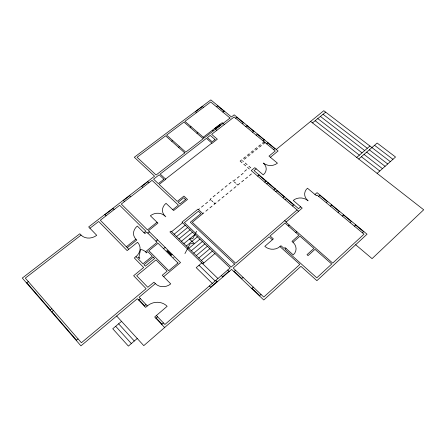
<?xml version="1.0" encoding="UTF-8"?>
<svg xmlns="http://www.w3.org/2000/svg" width="446" height="446" viewBox="0 0 446 446"><rect width="100%" height="100%" fill="white"/><g stroke="black" fill="none" stroke-linecap="round" stroke-linejoin="round"><path stroke-width="0.67" d="M89.93 228.252L98.7 221.484L127.143 250.607L137.524 242.278A11.462 9.963 -19.1 0 1 135.969 256.617L137.552 258.234L138.923 257.119L140.574 249.515A8.647 7.588 -18.6 0 1 145.491 251.784L146.4 252.704M184.939 253.59L190.035 243.867L194.144 243.299L189.444 239.039L192.778 238.627L196.602 231.318M362.403 232.823L363.819 231.519M354.386 226.139L355.797 224.845M350.143 222.604L351.56 221.322M259.433 295.876L261.022 294.449M342.266 216.037L343.676 214.771M251.683 288.495L253.267 287.085M338.101 212.569L339.517 211.309M377.126 173.388L395.541 157.009L377.149 143.043L358.74 159.021M286.037 248.467L285.039 249.353L316.783 277.819L331.724 264.015L314.976 249.342L308.052 255.603L307.004 254.672L313.928 248.422L299.935 236.157L293.016 242.284A10.041 8.914 6.7 0 1 293.251 254.922L285.016 247.547L284.013 248.433L280.952 245.69L279.949 246.577A10.654 9.422 4 0 1 264.807 246.354L273.37 238.889L270.109 235.967L284.977 223.056L298.909 235.259L291.996 241.375L293.016 242.284M330.369 206.119L331.779 204.87M241.498 278.795L243.076 277.406M295.843 232.578L296.824 231.708M326.277 202.707L327.687 201.469M233.96 271.625L235.538 270.248M288.244 225.916L289.225 225.063M210.568 287.202L217.024 281.593M222.632 276.726L228.993 271.207M318.673 196.374L320.083 195.147M161.714 324.415L163.431 322.937M356.728 157.449L369.924 146.026M297.097 209.943L235.627 263.201L192.276 222.281L203.85 212.82M300.704 206.816L298.541 208.689L254.058 170.612L256.205 168.856M314.954 194.473L317.067 192.639L367.052 234.211L316.883 280.668L300.911 266.312L263.759 299.991L231.613 269.384L143.779 345.639L116.646 316.002M137.234 338.492L128.392 346.096L112.749 328.763L121.546 321.354M292.481 205.985L293.925 204.742M155.894 318.26L157.605 316.794M283.104 197.94L284.548 196.714M285.066 199.624L286.51 198.392M201.809 262.895L196.201 267.656L212.296 283.411M202.774 263.831L214.939 253.512M144.298 306.006L146.004 304.568M164.652 327.52L154.684 316.983L167.15 306.307A14.367 13.19 -23.7 0 0 147.308 305.939L145.602 307.383L137.362 298.675L80.938 345.862L22.3 278.059L79.806 233.76L81.072 235.087A11.323 9.517 -21.1 0 0 96.726 235.31L88.665 226.936L154.567 176.176L134.318 157.248L210.83 99.904L231.429 116.964L234.2 114.834L278.07 151.004L270.382 157.282M201.313 260.481L212.402 251.098M275.801 191.674L277.239 190.459M198.793 258.039L209.876 248.695M273.866 190.013L275.305 188.803M196.285 255.608L207.362 246.304M155.353 283.628L153.942 282.179L147.804 287.302L136.688 275.767L156 259.89L167.178 271.135L162.238 275.254L170.751 283.89A10.955 9.851 -17.1 0 1 155.353 283.628L139.063 297.248L147.308 305.939M163.649 276.687L180.535 262.56L148.356 230.783L157.929 223.117L150.358 215.758A10.464 9.015 -13.5 0 1 164.92 215.942L165.817 216.801M193.787 253.189L204.859 243.917M138.65 300.035L140.351 298.608M191.301 250.78L202.367 241.542M76.249 340.443L78.067 338.932M188.825 248.383L199.886 239.184M266.663 183.836L268.102 182.637M186.361 245.991L197.416 236.826M264.757 182.197L266.195 181.004M183.903 243.616L194.952 234.484M170.472 255.558L172.089 254.22M257.66 176.109L259.098 174.927M181.455 241.247L192.499 232.149M163.531 248.684L165.143 247.363M179.024 238.883L190.057 229.824M312.495 122.895L325.658 112.147M205.89 211.153L207.925 209.492M209.955 207.83L211.978 206.175M213.996 204.524L216.015 202.88M218.022 201.241L220.023 199.602M222.024 197.968L224.015 196.34M226.005 194.712L227.99 193.09M229.969 191.473L231.937 189.862M233.91 188.257L235.873 186.651M239.781 183.451L237.83 185.051L236.715 184.07M241.732 181.862L243.678 180.273M245.612 178.684L247.547 177.107M249.476 175.529L251.399 173.957M176.594 236.536L187.627 227.51M273.643 149.633L275.031 148.501M276.202 149.46L323.779 110.708L390.334 161.647M174.18 234.195L185.207 225.202M155.989 241.214L157.6 239.909M145.491 251.784L157.126 242.34L146.751 232.071L144.872 233.57L137.329 226.077A10.57 9.137 -15.9 0 0 135.885 239.156L126.341 246.789M211.153 198.464L210.15 199.278L210.612 199.702L209.603 200.516M213.16 196.837L215.162 195.209M217.163 193.586L219.153 191.97M221.138 190.358L223.123 188.747M225.096 187.142L227.07 185.542M229.038 183.947L230.995 182.353M244.592 171.314L246.515 169.753M198.448 209.587L199.468 208.756M201.503 207.1L203.538 205.45M205.567 203.8L207.585 202.155M235.371 179.582L233.414 181.171L232.951 180.764M237.317 178.004L239.257 176.426M241.197 174.849L243.126 173.282M171.599 231.697L182.62 222.744M146.126 252.921L147.76 251.594L152.326 256.188L143.01 263.809L138.455 259.159L139.832 258.039L138.923 257.119M135.969 256.617L134.313 257.955L143.64 267.505L133.638 275.717L146.126 288.707L81.384 342.751L25.316 278.109L81.072 235.087M266.691 143.885L268.079 142.765M51.558 311.893L53.358 310.444M241.576 159.93L240.143 161.084L241.977 162.656M243.483 158.397L245.389 156.869M247.285 155.347L249.18 153.825M251.065 152.309L252.949 150.798M254.828 149.287L256.706 147.782M258.574 146.277L260.442 144.783M262.304 143.289L264.16 141.795M244.402 159.183L246.304 157.65M248.199 156.122L250.095 154.6M251.984 153.084L253.869 151.568M255.748 150.057L257.621 148.551M259.494 147.046L261.362 145.547M263.218 144.047L265.08 142.553M143.98 232.684L145.859 231.184L119.695 205.283L100.333 220.224L128.788 249.286M157.031 222.247L147.464 229.902L121.29 204.051L152.03 180.335L178.417 205.149L172.736 209.692M127.233 247.697L136.777 240.054L135.885 239.156M50.041 310.137L51.842 308.693M147.871 233.174L149.477 231.887M263.012 140.847L264.4 139.732M256.171 135.199L257.559 134.095M252.559 132.211L253.947 131.113M245.83 126.653L247.218 125.566M242.273 123.715L243.661 122.633M165.583 179.075L211.883 143.082M235.661 118.246L237.043 117.181M26.526 282.948L28.31 281.565M213.199 130.834L212.547 130.277M215.446 129.1L220.569 125.153L219.917 124.607L214.794 128.548M104.966 214.76L113.033 208.544M123.403 200.549L129.725 195.683M141.7 186.45L147.882 181.689M203.287 137.223L222.197 122.678L224.377 124.506M222.883 112.091L224.271 111.037M178.545 147.336L179.521 146.589M196.937 133.293L197.89 132.562M171.738 141.27L172.714 140.535M190.096 127.372L191.055 126.653M216.449 106.75L217.832 105.702M195.465 111.756L202.473 106.499M374.545 145.301L392.943 159.322M323.043 114.282L367.303 148.295M369.316 149.839L387.708 163.977M320.423 116.423L364.672 150.57M366.684 152.125L385.082 166.319M317.792 118.575L362.035 152.855M364.048 154.416L382.439 168.666M315.149 120.727L359.387 155.147M361.399 156.713L379.791 171.024M310.617 121.429L423.7 209.776L372.075 258.635L355.668 244.748M236.815 117.354L243.427 122.812M246.989 125.75L253.713 131.297M257.331 134.279L264.171 139.921M267.845 142.954L274.803 148.691M217.603 105.88L224.037 111.21M319.849 195.354L327.453 201.676M331.54 205.076L339.278 211.515M343.442 214.983L351.32 221.534M355.562 225.063L363.585 231.736M202.267 106.326L203.532 107.386M307.863 200.616A10.342 8.73 7.7 0 1 307.472 188.229L316.459 195.727L317.167 195.114L364.02 234.167L332.705 263.101L285.958 222.203L302.204 208.104L293.234 200.444A10.42 8.92 6.6 0 1 307.863 200.616L308.114 200.828M195.253 111.578L196.513 112.654M214.688 128.454L216.862 130.304M242.49 160.716L243.41 161.502M245.25 163.074L247.095 164.652M248.94 166.235L250.797 167.824M258.858 175.122L265.955 181.204M267.862 182.838L275.065 189.004M276.999 190.659L284.308 196.92M286.271 198.598L293.685 204.948M243.811 164.228L245.657 165.812M247.508 167.401L249.364 168.989M298.603 211.231L251.221 170.584L254.805 167.663L263.251 174.871A10.013 8.357 0.1 0 0 263.33 163.041A9.929 8.195 1.5 0 0 277.445 163.169L268.983 156.111L275.277 150.982L234.128 116.98L211.655 134.318L217.347 139.191L212.101 143.272L206.414 138.366L160.17 174.052L165.8 179.275L159.177 184.421L177.263 201.386L183.914 196.089L187.51 199.434L173.633 210.545L166.035 203.331A10.336 8.864 -10.9 0 0 164.92 215.942M284.704 220.681L286.204 221.991M234.345 181.985L235.622 183.105M272.367 239.764L269.105 236.837L233.191 268.018L263.77 297.064L299.84 264.439L279.949 246.577M211.532 200.538L212.803 201.698M213.896 202.69L215.005 203.705M202.83 213.656L197.985 209.157L181.99 222.147L230.125 267.968L164.897 324.482L156.395 315.523M147.665 181.489L148.953 182.704M234.228 271.397L241.76 278.566M251.945 288.261L259.7 295.637M141.488 186.25L142.77 187.476M227.75 270.025L229.238 271.447M221.394 275.533L222.877 276.966M203.839 262.928L170.974 231.089L169.92 231.948L217.927 278.533M129.507 195.476L130.79 196.719M215.786 280.389L217.274 281.839M199.011 265.275L215.117 280.969M123.191 200.343L124.467 201.598M209.33 285.981L210.813 287.441M171.677 254.911L167.189 250.474L166.782 250.803L171.27 255.246M174.007 257.214L173.605 257.554M112.821 208.332L114.092 209.603M104.754 214.543L106.025 215.831M138.935 299.796L144.582 305.766M156.178 318.015L162.004 324.17M118.625 323.813L134.296 341.017M115.687 326.282L131.353 343.548M26.827 282.719L50.342 309.892M51.859 311.648L76.556 340.192M234.579 264.104L231.173 267.059L184.41 222.604L198.342 211.27L200.878 213.634L190.319 222.253L234.579 264.104M177.971 262.984L168.739 270.694L148.847 250.708L158.035 243.243L177.971 262.984M153.24 257.108L143.924 264.74L145.296 266.145L154.617 258.496L153.24 257.108M185.592 199.412L179.955 203.917L178.16 202.228L183.791 197.74L185.592 199.412M163.916 179.253L158.313 183.607L153.563 179.147L159.155 174.832L163.916 179.253M215.044 139.548L212.179 141.772L207.373 137.624L210.233 135.422L215.044 139.548M184.783 152.9L156.089 174.999L137.084 157.271L165.633 135.835L184.783 152.9M203.198 138.712L185.765 152.142L166.609 135.105L183.969 122.07L203.198 138.712M230.041 118.034L204.156 137.976L184.923 121.351L210.713 101.995L230.041 118.034"/></g></svg>
